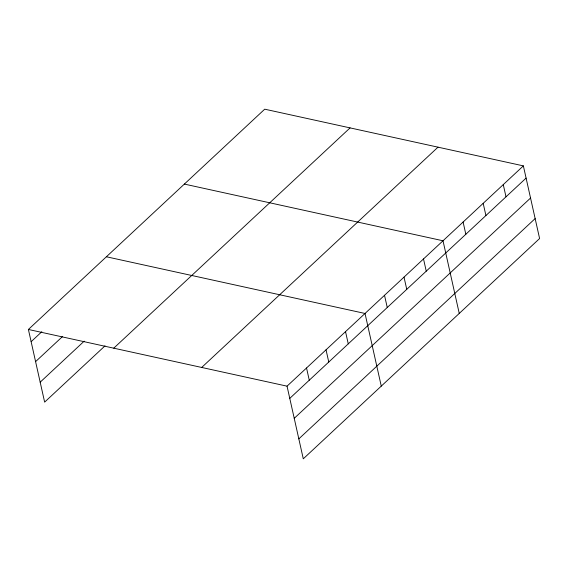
<?xml version="1.0" encoding="UTF-8"?>
<svg xmlns="http://www.w3.org/2000/svg" width="568" height="568" viewBox="0 0 568 568"><rect width="100%" height="100%" fill="white"/><g stroke="black" fill="none" stroke-linecap="round" stroke-linejoin="round"><path stroke-width="0.85" d="M105.016 345.848L44.638 402.123L28.4 329.468L264.716 109.184L523.362 165.877L539.6 238.532L303.284 458.816L287.039 386.162L523.362 165.877M31.133 341.688L41.826 331.726M35.592 361.631L62.636 336.426M40.186 382.179L84.206 341.148M113.749 348.177L350.073 127.892M201.69 367.453L438.006 147.169M289.772 398.381L526.089 178.096M294.231 418.325L530.548 198.04M298.825 438.872L535.141 218.588M184.373 184.082L443.012 240.775L459.249 313.429M106.386 256.771L365.025 313.465L381.27 386.126M28.4 329.468L287.039 386.162M503.269 184.6L506.003 196.819M483.183 203.323L485.917 215.549M463.097 222.045L465.831 234.272M423.515 258.944L426.248 271.17M404.018 277.12L406.752 289.339M384.522 295.289L387.255 307.515M345.529 331.641L348.262 343.86M326.032 349.81L328.765 362.036M306.535 367.986L309.269 380.212"/></g></svg>
